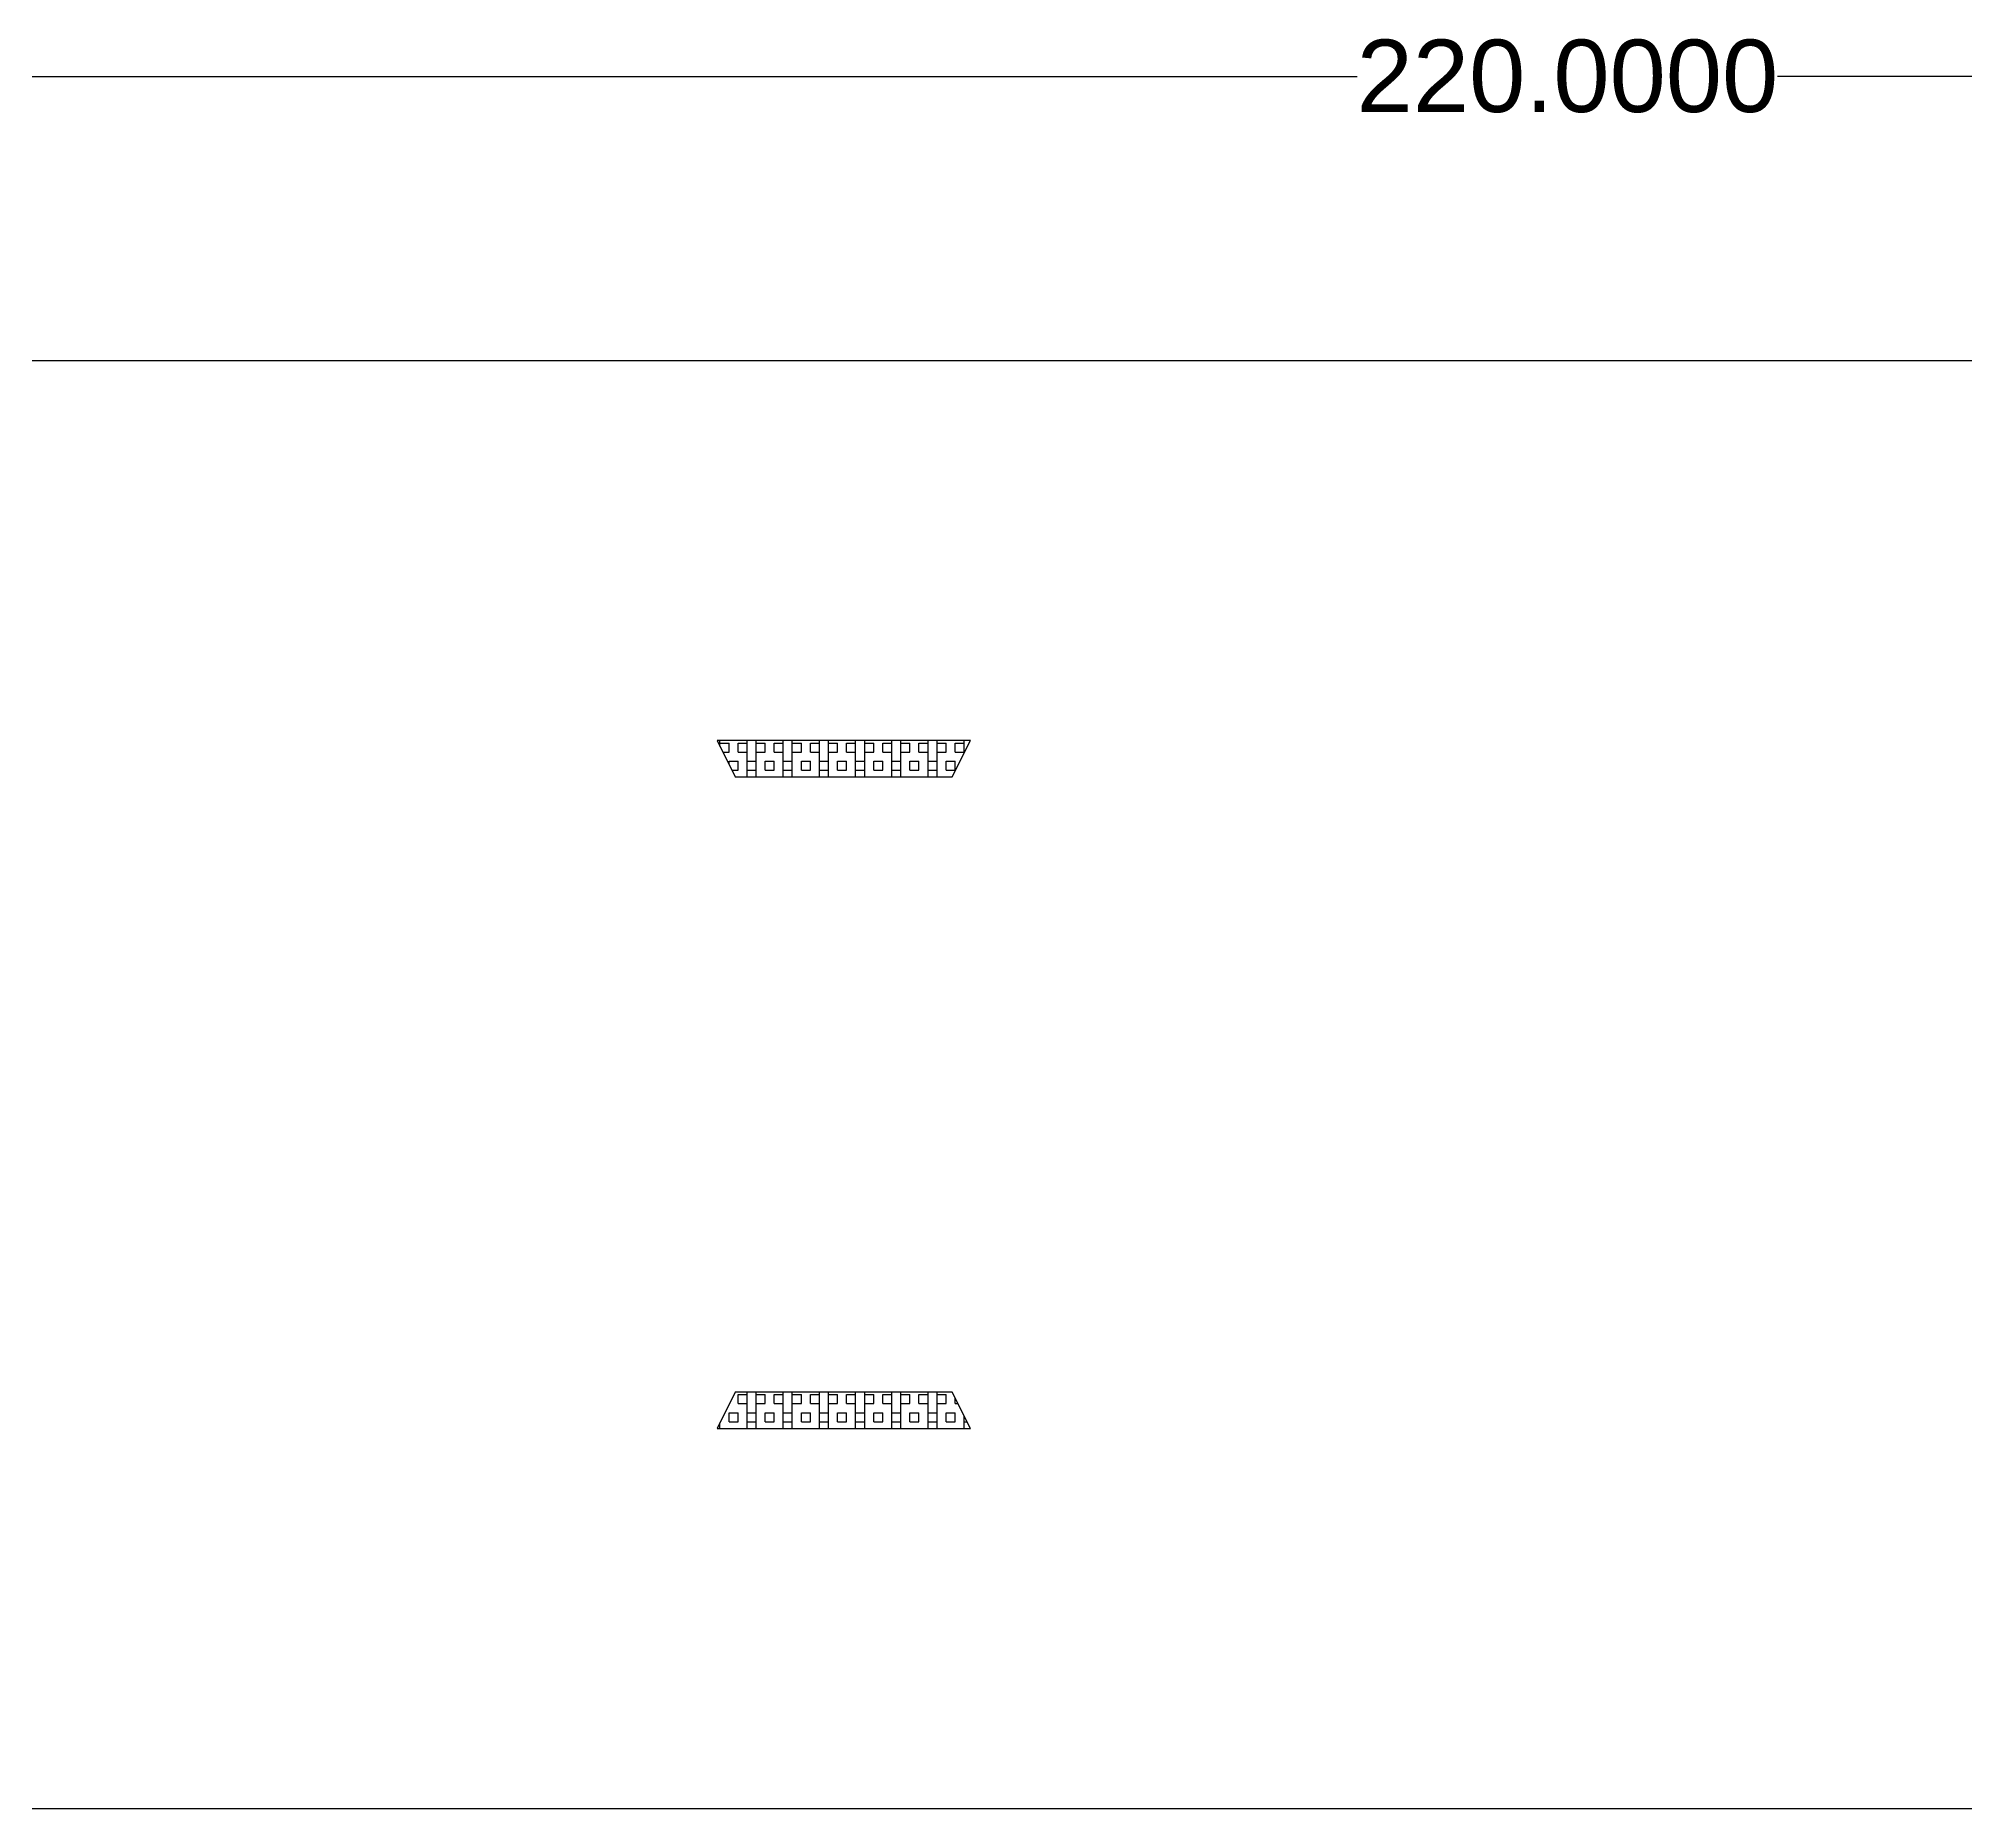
# Model space of a CAD drawing. Header units: inches. Extents: x 0 to 270, y 106 to 215.
# Drawn here: x 92.4 to 145.7, y 106.3 to 155.2 of the extents above; entities that cross this region are included whole.
import ezdxf

# ---------------------------------------------------------------- set-up
doc = ezdxf.new("R2010")
doc.units = ezdxf.units.IN
doc.header["$MEASUREMENT"] = 0
doc.styles.get("Standard").update_dxf_attribs({"font": 'arial.ttf'})
doc.dimstyles.get("Standard").update_dxf_attribs({"dimtxt": 0.18, "dimasz": 0.18, "dimexe": 0.18, "dimexo": 0.0625, "dimgap": 0.09, "dimtad": 0, "dimtih": 1, "dimtoh": 1, "dimdec": 4, "dimzin": 0, "dimdsep": 46, "dimtxsty": 'Standard', "dimcen": 0.09, "dimadec": 0, "dimazin": 0, "dimtfac": 1, "dimtdec": 4, "dimtofl": 0, "dimtmove": 0, "dimatfit": 3, "dimfxl": 1, "dimtolj": 1, "dimtzin": 0, "dimarcsym": 0})

# ---------------------------------------------------------------- blocks, each defined once
blk = doc.blocks.new('*D52')
at = {"color": 0, "lineweight": -2, "transparency": 16777216}
for p, q in [((24.673, 146.399), (24.673, 154.366)), ((24.853, 154.186), (128.864, 154.186)), ((244.493, 154.186), (140.482, 154.186)), ((244.673, 146.399), (244.673, 154.366))]:
    blk.add_line(p, q, dxfattribs=at)
at = {"color": 0, "transparency": 16777216}
for points in [[(24.853, 154.216), (24.853, 154.156), (24.673, 154.186)], [(244.493, 154.216), (244.493, 154.156), (244.673, 154.186)]]:
    blk.add_solid(points, dxfattribs=at)
at = {"layer": 'Defpoints', "color": 0, "transparency": 16777216}
for p in [(244.673, 154.186), (24.673, 146.336), (244.673, 146.336)]:
    blk.add_point(p, dxfattribs=at)
at = {"color": 0, "transparency": 16777216, "insert": (134.673, 154.186), "char_height": 0.18, "attachment_point": 5}
blk.add_mtext('\\A1;{\\H11.11111x;220.0000}', dxfattribs=at)

msp = doc.modelspace()

# ---------------------------------------------------------------- hatches: boundary and pattern name
h = msp.add_hatch()
h.set_pattern_fill('BOX', color=256)
h.set_pattern_definition([(90, (-2e-14, -121.4821), (-1, 6e-17), []), (90, (0.25, -121.4821), (-1, 6e-17), []), (0, (-2e-14, -121.4821), (0, 1), [-0.25, 0.25]), (0, (-2e-14, -121.2321), (0, 1), [-0.25, 0.25]), (0, (-2e-14, -120.9821), (0, 1), [0.25, -0.25]), (0, (-2e-14, -120.7321), (0, 1), [0.25, -0.25]), (90, (0.5, -121.4821), (-1, 6e-17), [0.25, -0.25]), (90, (0.75, -121.4821), (-1, 6e-17), [0.25, -0.25])])
h.paths.add_polyline_path([(111.17258, 135.83637), (111.67258, 134.83637), (117.67258, 134.83637), (118.17258, 135.83637)])
h.paths.add_polyline_path([(118.17258, 116.83637), (117.67258, 117.83637), (111.67258, 117.83637), (111.17258, 116.83637)])

# ---------------------------------------------------------------- linework, layer by layer
for p, q in [((24.67258, 146.33637), (244.67258, 146.33637)), ((24.67258, 106.33637), (244.67258, 106.33637))]:
    msp.add_line(p, q)
for points in [[(118.17258, 135.83637), (111.17258, 135.83637), (111.67258, 134.83637), (117.67258, 134.83637)], [(111.17258, 116.83637), (118.17258, 116.83637), (117.67258, 117.83637), (111.67258, 117.83637)]]:
    msp.add_lwpolyline(points, close=True)

# ---------------------------------------------------------------- dimensions: what is measured, and where the dimension line sits
dim = msp.add_linear_dim(base=(244.67258, 154.1863), p1=(24.67258, 146.33637), p2=(244.67258, 146.33637), text='{\\H11.11111x;<>}', dimstyle='Standard')
dim.commit()
dim.dimension.update_dxf_attribs({"geometry": '*D52', "text_midpoint": (134.67258, 154.1863)})

doc.saveas('drawing.dxf')
